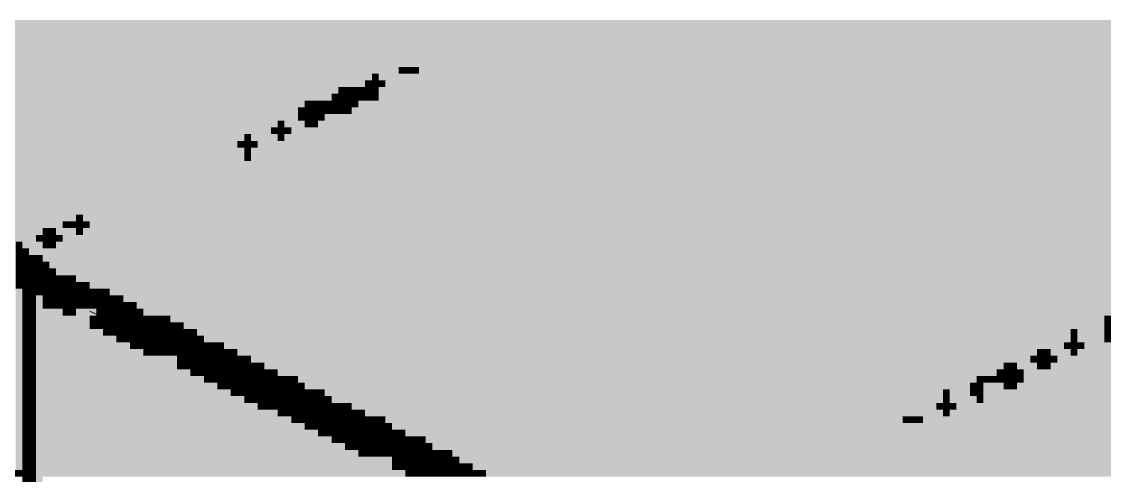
# Paper-space layout '03 3D Building and Roof' of a CAD drawing. Header units: millimetres. Extents: x 5 to 415, y 5 to 292.
# Drawn here: x 197.31 to 224.16, y 187.03 to 198.29 of the extents above; entities that cross this region are included whole.
import ezdxf

# ---------------------------------------------------------------- set-up
doc = ezdxf.new("R2010")
doc.units = ezdxf.units.MM
doc.layers.add('EXISTING', color=7, linetype='Continuous')
doc.layers.add('IMAGES', color=7, linetype='Continuous')

# ---------------------------------------------------------------- blocks, each defined once
blk = doc.blocks.new('SHEET_03')
at = {"layer": 'EXISTING', "color": 250, "lineweight": 9}
for p, q in [((197.592, 192.144), (197.645, 192.119)), ((197.792, 192.05), (197.845, 192.025)), ((198.108, 191.527), (197.422, 191.849)), ((197.91, 191.62), (197.433, 191.844)), ((198.121, 191.521), (198.016, 191.57)), ((198.319, 191.428), (198.214, 191.477)), ((198.28, 191.446), (198.227, 191.471)), ((198.492, 191.347), (198.386, 191.396)), ((198.478, 191.353), (198.425, 191.378)), ((198.651, 191.272), (198.598, 191.297)), ((198.689, 191.254), (198.636, 191.279)), ((198.847, 191.18), (198.794, 191.205)), ((198.863, 191.173), (198.81, 191.197)), ((199.18, 191.398), (199.233, 191.373)), ((199.375, 191.307), (199.427, 191.282)), ((199.322, 190.957), (199.005, 191.106)), ((199.498, 190.874), (199.021, 191.098)), ((199.691, 190.784), (199.427, 190.908)), ((199.71, 190.775), (199.604, 190.825)), ((199.902, 190.685), (199.797, 190.734)), ((199.869, 190.7), (199.816, 190.725)), ((200.08, 190.601), (199.974, 190.651)), ((200.06, 190.61), (200.008, 190.635)), ((200.769, 190.652), (200.822, 190.628)), ((200.239, 190.526), (200.186, 190.551)), ((200.271, 190.511), (200.219, 190.536)), ((200.905, 190.214), (200.377, 190.462)), ((201.086, 190.129), (200.398, 190.452)), ((201.116, 190.49), (201.168, 190.465)), ((201.274, 190.041), (201.01, 190.164)), ((201.298, 190.029), (201.192, 190.079)), ((201.485, 189.942), (201.379, 189.991)), ((201.457, 189.955), (201.404, 189.98)), ((201.669, 189.855), (201.563, 189.905)), ((201.643, 189.867), (201.59, 189.892)), ((202.357, 189.907), (202.41, 189.882)), ((201.828, 189.781), (201.775, 189.806)), ((201.854, 189.768), (201.802, 189.793)), ((202.487, 189.471), (201.96, 189.719)), ((202.675, 189.383), (201.986, 189.706)), ((202.698, 189.746), (202.751, 189.722)), ((202.698, 189.372), (202.593, 189.421)), ((202.886, 189.284), (202.781, 189.333)), ((202.857, 189.298), (202.804, 189.322)), ((203.068, 189.198), (202.962, 189.248)), ((203.045, 189.209), (202.992, 189.234)), ((203.257, 189.11), (203.151, 189.159)), ((203.226, 189.124), (203.173, 189.149)), ((203.416, 189.035), (203.363, 189.06)), ((203.437, 189.025), (203.384, 189.05)), ((203.945, 189.161), (203.998, 189.136)), ((204.104, 189.087), (204.157, 189.062)), ((204.07, 188.728), (203.543, 188.976)), ((204.263, 188.637), (203.575, 188.96)), ((204.281, 188.629), (204.176, 188.678)), ((204.475, 188.538), (204.369, 188.588)), ((204.439, 188.554), (204.387, 188.579)), ((204.651, 188.455), (204.545, 188.505)), ((204.634, 188.463), (204.581, 188.488)), ((205.336, 188.508), (205.389, 188.483)), ((204.845, 188.364), (204.739, 188.414)), ((204.809, 188.381), (204.756, 188.406)), ((205.269, 188.165), (204.951, 188.314)), ((205.653, 187.985), (204.967, 188.307)), ((205.534, 188.415), (205.587, 188.391)), ((205.692, 188.341), (205.745, 188.316)), ((205.851, 187.892), (205.375, 188.115)), ((205.864, 187.886), (205.758, 187.935)), ((206.063, 187.792), (205.957, 187.842)), ((206.022, 187.811), (205.97, 187.836)), ((206.233, 187.712), (206.128, 187.762)), ((206.222, 187.718), (206.169, 187.743)), ((206.434, 187.618), (206.328, 187.668)), ((206.919, 187.765), (206.972, 187.74)), ((207.122, 187.67), (207.175, 187.645)), ((206.392, 187.638), (206.339, 187.663)), ((206.857, 187.419), (206.54, 187.569)), ((206.866, 187.415), (206.55, 187.564)), ((207.228, 187.245), (206.963, 187.37)), ((207.236, 187.242), (206.972, 187.366)), ((207.44, 187.146), (207.334, 187.196)), ((207.447, 187.143), (207.341, 187.192)), ((207.598, 187.071), (207.546, 187.096)), ((207.605, 187.068), (207.552, 187.093))]:
    blk.add_line(p, q, dxfattribs=at)
at = {"layer": 'IMAGES', "color": 7}
for points in [[(184.998, 198.167), (251.486, 198.167), (184.998, 198.333), (251.486, 198.333)], [(185.498, 198), (250.986, 198), (185.498, 198.167), (250.986, 198.167)], [(185.831, 197.833), (250.653, 197.833), (185.831, 198), (250.653, 198)], [(186.165, 197.667), (230.656, 197.667), (186.165, 197.833), (230.656, 197.833)], [(186.498, 197.5), (230.49, 197.5), (186.498, 197.667), (230.49, 197.667)], [(187.164, 197.333), (230.323, 197.333), (187.164, 197.5), (230.323, 197.5)], [(187.331, 197.167), (230.49, 197.167), (187.331, 197.333), (230.49, 197.333)], [(187.664, 197), (206.661, 197), (187.664, 197.167), (206.661, 197.167)], [(206.661, 197), (206.827, 197), (206.661, 197.167), (206.827, 197.167)], [(206.827, 197), (206.994, 197), (206.827, 197.167), (206.994, 197.167)], [(206.994, 197), (207.161, 197), (206.994, 197.167), (207.161, 197.167)], [(207.161, 197), (231.156, 197), (207.161, 197.167), (231.156, 197.167)], [(187.998, 196.833), (205.994, 196.833), (187.998, 197), (205.994, 197)], [(188.164, 196.667), (205.828, 196.667), (188.164, 196.833), (205.828, 196.833)], [(205.828, 196.5), (205.994, 196.5), (205.828, 196.833), (205.994, 196.833)], [(205.994, 196.833), (206.161, 196.833), (205.994, 197), (206.161, 197)], [(205.994, 196.667), (206.161, 196.667), (205.994, 196.833), (206.161, 196.833)], [(206.161, 196.833), (232.156, 196.833), (206.161, 197), (232.156, 197)], [(206.161, 196.667), (206.328, 196.667), (206.161, 196.833), (206.328, 196.833)], [(206.328, 196.667), (231.989, 196.667), (206.328, 196.833), (231.989, 196.833)], [(188.664, 196.5), (205.161, 196.5), (188.664, 196.667), (205.161, 196.667)], [(205.161, 196.5), (205.494, 196.5), (205.161, 196.667), (205.494, 196.667)], [(205.494, 196.5), (205.828, 196.5), (205.494, 196.667), (205.828, 196.667)], [(205.994, 196.5), (206.161, 196.5), (205.994, 196.667), (206.161, 196.667)], [(206.161, 196.333), (232.156, 196.333), (206.161, 196.667), (232.156, 196.667)], [(188.997, 196.333), (204.994, 196.333), (188.997, 196.5), (204.994, 196.5)], [(189.497, 196.167), (204.328, 196.167), (189.497, 196.333), (204.328, 196.333)], [(204.328, 196.167), (204.661, 196.167), (204.328, 196.333), (204.661, 196.333)], [(204.661, 196.167), (204.994, 196.167), (204.661, 196.333), (204.994, 196.333)], [(204.994, 196.167), (205.161, 196.167), (204.994, 196.5), (205.161, 196.5)], [(205.161, 196.167), (205.494, 196.167), (205.161, 196.5), (205.494, 196.5)], [(205.494, 196.167), (205.661, 196.167), (205.494, 196.5), (205.661, 196.5)], [(205.661, 196.333), (205.994, 196.333), (205.661, 196.5), (205.994, 196.5)], [(205.661, 196.167), (247.153, 196.167), (205.661, 196.333), (247.153, 196.333)], [(205.994, 196.333), (206.161, 196.333), (205.994, 196.5), (206.161, 196.5)], [(189.664, 196), (204.161, 196), (189.664, 196.167), (204.161, 196.167)], [(190.164, 195.833), (204.161, 195.833), (190.164, 196), (204.161, 196)], [(204.161, 195.833), (204.328, 195.833), (204.161, 196.167), (204.328, 196.167)], [(204.328, 196), (204.661, 196), (204.328, 196.167), (204.661, 196.167)], [(204.328, 195.833), (204.495, 195.833), (204.328, 196), (204.495, 196)], [(204.495, 195.833), (204.661, 195.833), (204.495, 196), (204.661, 196)], [(204.661, 195.833), (204.828, 195.833), (204.661, 196.167), (204.828, 196.167)], [(204.828, 196), (205.161, 196), (204.828, 196.167), (205.161, 196.167)], [(204.828, 195.833), (246.487, 195.833), (204.828, 196), (246.487, 196)], [(205.161, 196), (205.494, 196), (205.161, 196.167), (205.494, 196.167)], [(205.494, 196), (246.82, 196), (205.494, 196.167), (246.82, 196.167)], [(190.497, 195.667), (203.661, 195.667), (190.497, 195.833), (203.661, 195.833)], [(203.661, 195.667), (203.828, 195.667), (203.661, 195.833), (203.828, 195.833)], [(203.828, 195.667), (204.328, 195.667), (203.828, 195.833), (204.328, 195.833)], [(204.328, 195.667), (204.661, 195.667), (204.328, 195.833), (204.661, 195.833)], [(204.661, 195.667), (234.322, 195.667), (204.661, 195.833), (234.322, 195.833)], [(190.83, 195.5), (203.495, 195.5), (190.83, 195.667), (203.495, 195.667)], [(191.164, 195.333), (202.828, 195.333), (191.164, 195.5), (202.828, 195.5)], [(202.828, 195.333), (202.995, 195.333), (202.828, 195.5), (202.995, 195.5)], [(202.995, 195.333), (203.661, 195.333), (202.995, 195.5), (203.661, 195.5)], [(203.495, 195.5), (203.661, 195.5), (203.495, 195.667), (203.661, 195.667)], [(203.661, 195.5), (203.828, 195.5), (203.661, 195.667), (203.828, 195.667)], [(203.661, 195.333), (203.828, 195.333), (203.661, 195.5), (203.828, 195.5)], [(203.828, 195.5), (203.995, 195.5), (203.828, 195.667), (203.995, 195.667)], [(203.828, 195.333), (233.656, 195.333), (203.828, 195.5), (233.656, 195.5)], [(203.995, 195.5), (234.156, 195.5), (203.995, 195.667), (234.156, 195.667)], [(191.33, 195.167), (202.662, 195.167), (191.33, 195.333), (202.662, 195.333)], [(202.662, 195.167), (202.828, 195.167), (202.662, 195.333), (202.828, 195.333)], [(202.828, 195.167), (202.995, 195.167), (202.828, 195.333), (202.995, 195.333)], [(202.995, 195.167), (203.162, 195.167), (202.995, 195.333), (203.162, 195.333)], [(203.162, 195.167), (233.656, 195.167), (203.162, 195.333), (233.656, 195.333)], [(191.83, 195), (202.828, 195), (191.83, 195.167), (202.828, 195.167)], [(192.164, 194.833), (202.828, 194.833), (192.164, 195), (202.828, 195)], [(202.828, 195), (202.995, 195), (202.828, 195.167), (202.995, 195.167)], [(202.828, 194.833), (202.995, 194.833), (202.828, 195), (202.995, 195)], [(202.995, 194.833), (233.656, 194.833), (202.995, 195.167), (233.656, 195.167)], [(192.497, 194.667), (232.656, 194.667), (192.497, 194.833), (232.656, 194.833)], [(192.83, 194.5), (231.989, 194.5), (192.83, 194.667), (231.989, 194.667)], [(193.33, 194.333), (231.823, 194.333), (193.33, 194.5), (231.823, 194.5)], [(193.83, 194.167), (231.156, 194.167), (193.83, 194.333), (231.156, 194.333)], [(193.997, 194), (230.99, 194), (193.997, 194.167), (230.99, 194.167)], [(194.496, 193.833), (230.49, 193.833), (194.496, 194), (230.49, 194)], [(194.83, 193.667), (230.49, 193.667), (194.83, 193.833), (230.49, 193.833)], [(194.996, 193.5), (230.49, 193.5), (194.996, 193.667), (230.49, 193.667)], [(195.33, 193.333), (198.662, 193.333), (195.33, 193.5), (198.662, 193.5)], [(195.663, 193.167), (198.329, 193.167), (195.663, 193.333), (198.329, 193.333)], [(198.329, 193.167), (198.496, 193.167), (198.329, 193.333), (198.496, 193.333)], [(198.496, 193.167), (198.662, 193.167), (198.496, 193.333), (198.662, 193.333)], [(198.662, 193.333), (198.829, 193.333), (198.662, 193.5), (198.829, 193.5)], [(198.662, 193.167), (198.829, 193.167), (198.662, 193.333), (198.829, 193.333)], [(198.829, 193.333), (229.657, 193.333), (198.829, 193.5), (229.657, 193.5)], [(198.829, 193.167), (198.996, 193.167), (198.829, 193.333), (198.996, 193.333)], [(198.996, 193.167), (229.49, 193.167), (198.996, 193.333), (229.49, 193.333)], [(196.163, 193), (197.829, 193), (196.163, 193.167), (197.829, 193.167)], [(197.829, 193), (198.162, 193), (197.829, 193.167), (198.162, 193.167)], [(198.162, 193), (198.662, 193), (198.162, 193.167), (198.662, 193.167)], [(198.662, 193), (198.829, 193), (198.662, 193.167), (198.829, 193.167)], [(198.829, 193), (228.823, 193), (198.829, 193.167), (228.823, 193.167)], [(196.496, 192.833), (197.663, 192.833), (196.496, 193), (197.663, 193)], [(197.163, 192.667), (197.329, 192.667), (197.163, 192.833), (197.329, 192.833)], [(197.329, 192.667), (197.829, 192.667), (197.329, 192.833), (197.829, 192.833)], [(197.663, 192.833), (197.829, 192.833), (197.663, 193), (197.829, 193)], [(197.829, 192.833), (197.996, 192.833), (197.829, 193), (197.996, 193)], [(197.829, 192.667), (198.162, 192.667), (197.829, 192.833), (198.162, 192.833)], [(197.996, 192.833), (198.162, 192.833), (197.996, 193), (198.162, 193)], [(198.162, 192.833), (198.329, 192.833), (198.162, 193), (198.329, 193)], [(198.162, 192.667), (227.99, 192.667), (198.162, 192.833), (227.99, 192.833)], [(198.329, 192.833), (228.657, 192.833), (198.329, 193), (228.657, 193)], [(197.163, 192.333), (197.329, 192.333), (197.163, 192.667), (197.329, 192.667)], [(197.329, 192.333), (197.496, 192.333), (197.329, 192.667), (197.496, 192.667)], [(197.496, 192.5), (227.824, 192.5), (197.496, 192.667), (227.824, 192.667)], [(197.496, 192.333), (197.663, 192.333), (197.496, 192.5), (197.663, 192.5)], [(197.663, 192.333), (197.829, 192.333), (197.663, 192.5), (197.829, 192.5)], [(197.829, 192.333), (227.324, 192.333), (197.829, 192.5), (227.324, 192.5)], [(197.163, 192.167), (197.329, 192.167), (197.163, 192.333), (197.329, 192.333)], [(197.329, 192.167), (197.496, 192.167), (197.329, 192.333), (197.496, 192.333)], [(197.496, 192.167), (197.663, 192.167), (197.496, 192.333), (197.663, 192.333)], [(197.663, 192.167), (197.829, 192.167), (197.663, 192.333), (197.829, 192.333)], [(197.829, 192.167), (197.996, 192.167), (197.829, 192.333), (197.996, 192.333)], [(197.996, 192.167), (227.324, 192.167), (197.996, 192.333), (227.324, 192.333)], [(197.163, 192), (197.329, 192), (197.163, 192.167), (197.329, 192.167)], [(197.163, 191.833), (197.329, 191.833), (197.163, 192), (197.329, 192)], [(197.329, 192), (197.496, 192), (197.329, 192.167), (197.496, 192.167)], [(197.329, 191.833), (197.496, 191.833), (197.329, 192), (197.496, 192)], [(197.496, 192), (197.663, 192), (197.496, 192.167), (197.663, 192.167)], [(197.496, 191.833), (197.663, 191.833), (197.496, 192), (197.663, 192)], [(197.663, 192), (197.996, 192), (197.663, 192.167), (197.996, 192.167)], [(197.663, 191.833), (197.829, 191.833), (197.663, 192), (197.829, 192)], [(197.829, 191.833), (197.996, 191.833), (197.829, 192), (197.996, 192)], [(197.996, 192), (198.162, 192), (197.996, 192.167), (198.162, 192.167)], [(197.996, 191.833), (198.162, 191.833), (197.996, 192), (198.162, 192)], [(198.162, 192), (227.324, 192), (198.162, 192.167), (227.324, 192.167)], [(198.162, 191.833), (198.496, 191.833), (198.162, 192), (198.496, 192)], [(198.496, 191.833), (198.662, 191.833), (198.496, 192), (198.662, 192)], [(198.662, 191.833), (226.49, 191.833), (198.662, 192), (226.49, 192)], [(197.163, 191.667), (197.329, 191.667), (197.163, 191.833), (197.329, 191.833)], [(197.329, 191.667), (197.496, 191.667), (197.329, 191.833), (197.496, 191.833)], [(197.496, 191.667), (197.663, 191.667), (197.496, 191.833), (197.663, 191.833)], [(197.663, 191.5), (197.829, 191.5), (197.663, 191.833), (197.829, 191.833)], [(197.829, 191.667), (197.996, 191.667), (197.829, 191.833), (197.996, 191.833)], [(197.996, 191.667), (198.162, 191.667), (197.996, 191.833), (198.162, 191.833)], [(198.162, 191.667), (198.329, 191.667), (198.162, 191.833), (198.329, 191.833)], [(198.329, 191.667), (198.496, 191.667), (198.329, 191.833), (198.496, 191.833)], [(198.496, 191.667), (198.662, 191.667), (198.496, 191.833), (198.662, 191.833)], [(198.662, 191.667), (198.829, 191.667), (198.662, 191.833), (198.829, 191.833)], [(198.829, 191.667), (198.996, 191.667), (198.829, 191.833), (198.996, 191.833)], [(198.996, 191.667), (226.324, 191.667), (198.996, 191.833), (226.324, 191.833)], [(197.163, 187.167), (197.329, 187.167), (197.163, 191.667), (197.329, 191.667)], [(197.329, 191.5), (197.663, 191.5), (197.329, 191.667), (197.663, 191.667)], [(197.329, 191.333), (197.496, 191.333), (197.329, 191.5), (197.496, 191.5)], [(197.496, 191.333), (197.663, 191.333), (197.496, 191.5), (197.663, 191.5)], [(197.663, 186.833), (197.829, 186.833), (197.663, 191.5), (197.829, 191.5)], [(197.829, 191.5), (197.996, 191.5), (197.829, 191.667), (197.996, 191.667)], [(197.829, 191.333), (197.996, 191.333), (197.829, 191.5), (197.996, 191.5)], [(197.996, 191.5), (198.162, 191.5), (197.996, 191.667), (198.162, 191.667)], [(197.996, 191.333), (198.162, 191.333), (197.996, 191.5), (198.162, 191.5)], [(198.162, 191.5), (198.329, 191.5), (198.162, 191.667), (198.329, 191.667)], [(198.162, 191.333), (198.329, 191.333), (198.162, 191.5), (198.329, 191.5)], [(198.329, 191.5), (198.496, 191.5), (198.329, 191.667), (198.496, 191.667)], [(198.329, 191.333), (198.496, 191.333), (198.329, 191.5), (198.496, 191.5)], [(198.496, 191.5), (198.829, 191.5), (198.496, 191.667), (198.829, 191.667)], [(198.496, 191.333), (198.662, 191.333), (198.496, 191.5), (198.662, 191.5)], [(198.662, 191.333), (198.829, 191.333), (198.662, 191.5), (198.829, 191.5)], [(198.829, 191.5), (198.996, 191.5), (198.829, 191.667), (198.996, 191.667)], [(198.829, 191.333), (198.996, 191.333), (198.829, 191.5), (198.996, 191.5)], [(198.996, 191.5), (199.329, 191.5), (198.996, 191.667), (199.329, 191.667)], [(198.996, 191.333), (199.162, 191.333), (198.996, 191.5), (199.162, 191.5)], [(199.162, 191.333), (199.329, 191.333), (199.162, 191.5), (199.329, 191.5)], [(199.329, 191.5), (199.496, 191.5), (199.329, 191.667), (199.496, 191.667)], [(199.329, 191.333), (199.496, 191.333), (199.329, 191.5), (199.496, 191.5)], [(199.496, 191.5), (225.657, 191.5), (199.496, 191.667), (225.657, 191.667)], [(199.496, 191.333), (199.829, 191.333), (199.496, 191.5), (199.829, 191.5)], [(199.829, 191.333), (225.491, 191.333), (199.829, 191.5), (225.491, 191.5)], [(197.329, 191.167), (197.496, 191.167), (197.329, 191.333), (197.496, 191.333)], [(197.329, 190.833), (197.663, 190.833), (197.329, 191.167), (197.663, 191.167)], [(197.496, 191.167), (197.663, 191.167), (197.496, 191.333), (197.663, 191.333)], [(197.829, 191.167), (197.996, 191.167), (197.829, 191.333), (197.996, 191.333)], [(197.829, 191), (198.329, 191), (197.829, 191.167), (198.329, 191.167)], [(197.996, 191.167), (198.162, 191.167), (197.996, 191.333), (198.162, 191.333)], [(198.162, 191.167), (198.329, 191.167), (198.162, 191.333), (198.329, 191.333)], [(198.329, 191.167), (198.496, 191.167), (198.329, 191.333), (198.496, 191.333)], [(198.329, 191), (198.496, 191), (198.329, 191.167), (198.496, 191.167)], [(198.496, 191.167), (198.662, 191.167), (198.496, 191.333), (198.662, 191.333)], [(198.496, 191), (198.662, 191), (198.496, 191.167), (198.662, 191.167)], [(198.662, 191.167), (198.829, 191.167), (198.662, 191.333), (198.829, 191.333)], [(198.662, 191), (199.162, 191), (198.662, 191.167), (199.162, 191.167)], [(198.829, 191.167), (198.996, 191.167), (198.829, 191.333), (198.996, 191.333)], [(198.996, 191.167), (199.162, 191.167), (198.996, 191.333), (199.162, 191.333)], [(199.162, 191.167), (199.329, 191.167), (199.162, 191.333), (199.329, 191.333)], [(199.162, 191), (199.329, 191), (199.162, 191.167), (199.329, 191.167)], [(199.329, 191.167), (199.496, 191.167), (199.329, 191.333), (199.496, 191.333)], [(199.329, 191), (199.496, 191), (199.329, 191.167), (199.496, 191.167)], [(199.496, 191.167), (199.662, 191.167), (199.496, 191.333), (199.662, 191.333)], [(199.496, 191), (199.662, 191), (199.496, 191.167), (199.662, 191.167)], [(199.662, 191.167), (199.829, 191.167), (199.662, 191.333), (199.829, 191.333)], [(199.662, 191), (199.829, 191), (199.662, 191.167), (199.829, 191.167)], [(199.829, 191.167), (199.995, 191.167), (199.829, 191.333), (199.995, 191.333)], [(199.829, 190.833), (199.995, 190.833), (199.829, 191.167), (199.995, 191.167)], [(199.995, 191.167), (200.162, 191.167), (199.995, 191.333), (200.162, 191.333)], [(199.995, 191), (200.162, 191), (199.995, 191.167), (200.162, 191.167)], [(200.162, 191.167), (224.824, 191.167), (200.162, 191.333), (224.824, 191.333)], [(200.162, 191), (200.329, 191), (200.162, 191.167), (200.329, 191.167)], [(200.329, 191), (224.657, 191), (200.329, 191.167), (224.657, 191.167)], [(197.829, 190.833), (198.496, 190.833), (197.829, 191), (198.496, 191)], [(198.496, 190.833), (198.996, 190.833), (198.496, 191), (198.996, 191)], [(198.996, 190.833), (199.162, 190.833), (198.996, 191), (199.162, 191)], [(199.162, 190.833), (199.496, 190.833), (199.162, 191), (199.496, 191)], [(199.496, 190.833), (199.662, 190.833), (199.496, 191), (199.662, 191)], [(199.662, 190.833), (199.829, 190.833), (199.662, 191), (199.829, 191)], [(199.995, 190.833), (200.162, 190.833), (199.995, 191), (200.162, 191)], [(200.162, 190.833), (200.329, 190.833), (200.162, 191), (200.329, 191)], [(200.329, 190.833), (200.495, 190.833), (200.329, 191), (200.495, 191)], [(200.495, 190.833), (200.662, 190.833), (200.495, 191), (200.662, 191)], [(200.662, 190.833), (200.829, 190.833), (200.662, 191), (200.829, 191)], [(200.829, 190.833), (200.995, 190.833), (200.829, 191), (200.995, 191)], [(200.995, 190.833), (224.158, 190.833), (200.995, 191), (224.158, 191)], [(224.158, 190.833), (224.324, 190.833), (224.158, 191), (224.324, 191)], [(197.329, 190.667), (197.663, 190.667), (197.329, 190.833), (197.663, 190.833)], [(197.329, 190.5), (197.663, 190.5), (197.329, 190.667), (197.663, 190.667)], [(197.829, 190.667), (198.996, 190.667), (197.829, 190.833), (198.996, 190.833)], [(197.829, 190.5), (199.329, 190.5), (197.829, 190.667), (199.329, 190.667)], [(198.996, 190.667), (199.329, 190.667), (198.996, 190.833), (199.329, 190.833)], [(199.329, 190.667), (199.496, 190.667), (199.329, 190.833), (199.496, 190.833)], [(199.329, 190.5), (199.662, 190.5), (199.329, 190.667), (199.662, 190.667)], [(199.496, 190.667), (199.829, 190.667), (199.496, 190.833), (199.829, 190.833)], [(199.662, 190.5), (199.829, 190.5), (199.662, 190.667), (199.829, 190.667)], [(199.829, 190.667), (199.995, 190.667), (199.829, 190.833), (199.995, 190.833)], [(199.829, 190.5), (199.995, 190.5), (199.829, 190.667), (199.995, 190.667)], [(199.995, 190.667), (200.162, 190.667), (199.995, 190.833), (200.162, 190.833)], [(199.995, 190.5), (200.162, 190.5), (199.995, 190.667), (200.162, 190.667)], [(200.162, 190.667), (200.329, 190.667), (200.162, 190.833), (200.329, 190.833)], [(200.162, 190.5), (200.329, 190.5), (200.162, 190.667), (200.329, 190.667)], [(200.329, 190.667), (200.495, 190.667), (200.329, 190.833), (200.495, 190.833)], [(200.329, 190.5), (200.495, 190.5), (200.329, 190.667), (200.495, 190.667)], [(200.495, 190.667), (200.662, 190.667), (200.495, 190.833), (200.662, 190.833)], [(200.495, 190.5), (200.662, 190.5), (200.495, 190.667), (200.662, 190.667)], [(200.662, 190.667), (200.829, 190.667), (200.662, 190.833), (200.829, 190.833)], [(200.662, 190.5), (200.995, 190.5), (200.662, 190.667), (200.995, 190.667)], [(200.829, 190.667), (200.995, 190.667), (200.829, 190.833), (200.995, 190.833)], [(200.995, 190.667), (201.329, 190.667), (200.995, 190.833), (201.329, 190.833)], [(200.995, 190.5), (201.162, 190.5), (200.995, 190.667), (201.162, 190.667)], [(201.162, 190.5), (201.329, 190.5), (201.162, 190.667), (201.329, 190.667)], [(201.329, 190.667), (224.158, 190.667), (201.329, 190.833), (224.158, 190.833)], [(201.329, 190.5), (201.495, 190.5), (201.329, 190.667), (201.495, 190.667)], [(201.495, 190.5), (201.662, 190.5), (201.495, 190.667), (201.662, 190.667)], [(201.662, 190.5), (223.324, 190.5), (201.662, 190.667), (223.324, 190.667)], [(223.324, 190.5), (223.491, 190.5), (223.324, 190.667), (223.491, 190.667)], [(223.491, 190.333), (224.158, 190.333), (223.491, 190.667), (224.158, 190.667)], [(224.158, 190.667), (224.324, 190.667), (224.158, 190.833), (224.324, 190.833)], [(224.158, 190.5), (224.324, 190.5), (224.158, 190.667), (224.324, 190.667)], [(197.329, 190.333), (197.496, 190.333), (197.329, 190.5), (197.496, 190.5)], [(197.496, 190.333), (197.663, 190.333), (197.496, 190.5), (197.663, 190.5)], [(197.829, 190.333), (199.662, 190.333), (197.829, 190.5), (199.662, 190.5)], [(199.662, 190.333), (199.995, 190.333), (199.662, 190.5), (199.995, 190.5)], [(199.995, 190.333), (200.162, 190.333), (199.995, 190.5), (200.162, 190.5)], [(200.162, 190.333), (200.495, 190.333), (200.162, 190.5), (200.495, 190.5)], [(200.495, 190.167), (200.662, 190.167), (200.495, 190.5), (200.662, 190.5)], [(200.662, 190.333), (200.829, 190.333), (200.662, 190.5), (200.829, 190.5)], [(200.829, 190.333), (200.995, 190.333), (200.829, 190.5), (200.995, 190.5)], [(200.995, 190.333), (201.162, 190.333), (200.995, 190.5), (201.162, 190.5)], [(201.162, 190.333), (201.329, 190.333), (201.162, 190.5), (201.329, 190.5)], [(201.329, 190.333), (201.495, 190.333), (201.329, 190.5), (201.495, 190.5)], [(201.495, 190.333), (201.662, 190.333), (201.495, 190.5), (201.662, 190.5)], [(201.662, 190.333), (201.828, 190.333), (201.662, 190.5), (201.828, 190.5)], [(201.828, 190.333), (223.324, 190.333), (201.828, 190.5), (223.324, 190.5)], [(223.324, 190.333), (223.491, 190.333), (223.324, 190.5), (223.491, 190.5)], [(224.158, 190.333), (224.324, 190.333), (224.158, 190.5), (224.324, 190.5)], [(197.329, 190.167), (197.663, 190.167), (197.329, 190.333), (197.663, 190.333)], [(197.329, 189.833), (197.663, 189.833), (197.329, 190.167), (197.663, 190.167)], [(197.829, 190.167), (199.995, 190.167), (197.829, 190.333), (199.995, 190.333)], [(197.829, 190), (200.329, 190), (197.829, 190.167), (200.329, 190.167)], [(199.995, 190.167), (200.329, 190.167), (199.995, 190.333), (200.329, 190.333)], [(200.329, 190.167), (200.495, 190.167), (200.329, 190.333), (200.495, 190.333)], [(200.329, 190), (200.662, 190), (200.329, 190.167), (200.662, 190.167)], [(200.662, 190.167), (200.829, 190.167), (200.662, 190.333), (200.829, 190.333)], [(200.662, 190), (200.829, 190), (200.662, 190.167), (200.829, 190.167)], [(200.829, 190), (200.995, 190), (200.829, 190.333), (200.995, 190.333)], [(200.995, 190.167), (201.162, 190.167), (200.995, 190.333), (201.162, 190.333)], [(200.995, 190), (201.162, 190), (200.995, 190.167), (201.162, 190.167)], [(201.162, 190.167), (201.329, 190.167), (201.162, 190.333), (201.329, 190.333)], [(201.162, 189.833), (201.329, 189.833), (201.162, 190.167), (201.329, 190.167)], [(201.329, 190.167), (201.495, 190.167), (201.329, 190.333), (201.495, 190.333)], [(201.329, 190), (201.495, 190), (201.329, 190.167), (201.495, 190.167)], [(201.495, 190.167), (201.662, 190.167), (201.495, 190.333), (201.662, 190.333)], [(201.495, 190), (201.662, 190), (201.495, 190.167), (201.662, 190.167)], [(201.662, 190.167), (201.828, 190.167), (201.662, 190.333), (201.828, 190.333)], [(201.662, 190), (201.828, 190), (201.662, 190.167), (201.828, 190.167)], [(201.828, 190.167), (201.995, 190.167), (201.828, 190.333), (201.995, 190.333)], [(201.828, 190), (201.995, 190), (201.828, 190.167), (201.995, 190.167)], [(201.995, 190.167), (202.162, 190.167), (201.995, 190.333), (202.162, 190.333)], [(201.995, 190), (202.162, 190), (201.995, 190.167), (202.162, 190.167)], [(202.162, 190.167), (202.328, 190.167), (202.162, 190.333), (202.328, 190.333)], [(202.162, 190), (202.328, 190), (202.162, 190.167), (202.328, 190.167)], [(202.328, 190.167), (223.158, 190.167), (202.328, 190.333), (223.158, 190.333)], [(202.328, 190), (202.495, 190), (202.328, 190.167), (202.495, 190.167)], [(202.495, 190), (202.662, 190), (202.495, 190.167), (202.662, 190.167)], [(202.662, 190), (222.491, 190), (202.662, 190.167), (222.491, 190.167)], [(222.491, 190), (222.825, 190), (222.491, 190.167), (222.825, 190.167)], [(222.825, 190), (223.324, 190), (222.825, 190.167), (223.324, 190.167)], [(223.158, 190.167), (223.324, 190.167), (223.158, 190.333), (223.324, 190.333)], [(223.324, 190.167), (223.491, 190.167), (223.324, 190.333), (223.491, 190.333)], [(223.324, 190), (223.491, 190), (223.324, 190.167), (223.491, 190.167)], [(223.491, 190.167), (223.658, 190.167), (223.491, 190.333), (223.658, 190.333)], [(223.491, 190), (233.989, 190), (223.491, 190.167), (233.989, 190.167)], [(223.658, 190.167), (234.322, 190.167), (223.658, 190.333), (234.322, 190.333)], [(197.329, 189.667), (197.663, 189.667), (197.329, 189.833), (197.663, 189.833)], [(197.829, 189.833), (200.662, 189.833), (197.829, 190), (200.662, 190)], [(197.829, 189.667), (201.162, 189.667), (197.829, 189.833), (201.162, 189.833)], [(200.662, 189.833), (201.162, 189.833), (200.662, 190), (201.162, 190)], [(201.162, 189.667), (201.495, 189.667), (201.162, 189.833), (201.495, 189.833)], [(201.329, 189.833), (201.495, 189.833), (201.329, 190), (201.495, 190)], [(201.495, 189.667), (201.662, 189.667), (201.495, 190), (201.662, 190)], [(201.662, 189.833), (201.828, 189.833), (201.662, 190), (201.828, 190)], [(201.662, 189.667), (201.828, 189.667), (201.662, 189.833), (201.828, 189.833)], [(201.828, 189.833), (201.995, 189.833), (201.828, 190), (201.995, 190)], [(201.828, 189.5), (201.995, 189.5), (201.828, 189.833), (201.995, 189.833)], [(201.995, 189.833), (202.162, 189.833), (201.995, 190), (202.162, 190)], [(201.995, 189.667), (202.162, 189.667), (201.995, 189.833), (202.162, 189.833)], [(202.162, 189.833), (202.495, 189.833), (202.162, 190), (202.495, 190)], [(202.162, 189.667), (202.328, 189.667), (202.162, 189.833), (202.328, 189.833)], [(202.328, 189.667), (202.495, 189.667), (202.328, 189.833), (202.495, 189.833)], [(202.495, 189.833), (202.662, 189.833), (202.495, 190), (202.662, 190)], [(202.495, 189.667), (202.828, 189.667), (202.495, 189.833), (202.828, 189.833)], [(202.662, 189.833), (202.828, 189.833), (202.662, 190), (202.828, 190)], [(202.828, 189.833), (202.995, 189.833), (202.828, 190), (202.995, 190)], [(202.828, 189.667), (202.995, 189.667), (202.828, 189.833), (202.995, 189.833)], [(202.995, 189.833), (222.325, 189.833), (202.995, 190), (222.325, 190)], [(202.995, 189.667), (203.162, 189.667), (202.995, 189.833), (203.162, 189.833)], [(203.162, 189.667), (203.328, 189.667), (203.162, 189.833), (203.328, 189.833)], [(203.328, 189.667), (221.658, 189.667), (203.328, 189.833), (221.658, 189.833)], [(221.658, 189.667), (221.991, 189.667), (221.658, 189.833), (221.991, 189.833)], [(221.991, 189.667), (222.491, 189.667), (221.991, 189.833), (222.491, 189.833)], [(222.325, 189.833), (222.491, 189.833), (222.325, 190), (222.491, 190)], [(222.491, 189.833), (222.658, 189.833), (222.491, 190), (222.658, 190)], [(222.491, 189.667), (222.825, 189.667), (222.491, 189.833), (222.825, 189.833)], [(222.658, 189.833), (222.825, 189.833), (222.658, 190), (222.825, 190)], [(222.825, 189.833), (222.991, 189.833), (222.825, 190), (222.991, 190)], [(222.825, 189.667), (233.323, 189.667), (222.825, 189.833), (233.323, 189.833)], [(222.991, 189.833), (233.656, 189.833), (222.991, 190), (233.656, 190)], [(197.329, 189.5), (197.496, 189.5), (197.329, 189.667), (197.496, 189.667)], [(197.496, 189.5), (197.663, 189.5), (197.496, 189.667), (197.663, 189.667)], [(197.829, 189.5), (201.495, 189.5), (197.829, 189.667), (201.495, 189.667)], [(201.495, 189.5), (201.662, 189.5), (201.495, 189.667), (201.662, 189.667)], [(201.662, 189.5), (201.828, 189.5), (201.662, 189.667), (201.828, 189.667)], [(201.995, 189.5), (202.328, 189.5), (201.995, 189.667), (202.328, 189.667)], [(202.328, 189.5), (202.495, 189.5), (202.328, 189.667), (202.495, 189.667)], [(202.495, 189.5), (202.662, 189.5), (202.495, 189.667), (202.662, 189.667)], [(202.662, 189.5), (202.828, 189.5), (202.662, 189.667), (202.828, 189.667)], [(202.828, 189.5), (203.162, 189.5), (202.828, 189.667), (203.162, 189.667)], [(203.162, 189.5), (203.328, 189.5), (203.162, 189.667), (203.328, 189.667)], [(203.328, 189.5), (203.661, 189.5), (203.328, 189.667), (203.661, 189.667)], [(203.661, 189.5), (221.491, 189.5), (203.661, 189.667), (221.491, 189.667)], [(221.491, 189.333), (221.658, 189.333), (221.491, 189.667), (221.658, 189.667)], [(221.658, 189.5), (221.825, 189.5), (221.658, 189.667), (221.825, 189.667)], [(221.825, 189.5), (221.991, 189.5), (221.825, 189.667), (221.991, 189.667)], [(221.991, 189.333), (222.158, 189.333), (221.991, 189.667), (222.158, 189.667)], [(222.158, 189.5), (232.989, 189.5), (222.158, 189.667), (232.989, 189.667)], [(197.329, 189.333), (197.663, 189.333), (197.329, 189.5), (197.663, 189.5)], [(197.329, 189.167), (197.663, 189.167), (197.329, 189.333), (197.663, 189.333)], [(197.829, 189.333), (201.828, 189.333), (197.829, 189.5), (201.828, 189.5)], [(197.829, 189.167), (202.162, 189.167), (197.829, 189.333), (202.162, 189.333)], [(201.828, 189.333), (202.162, 189.333), (201.828, 189.5), (202.162, 189.5)], [(202.162, 189.333), (202.328, 189.333), (202.162, 189.5), (202.328, 189.5)], [(202.162, 189.167), (202.495, 189.167), (202.162, 189.333), (202.495, 189.333)], [(202.328, 189.333), (202.662, 189.333), (202.328, 189.5), (202.662, 189.5)], [(202.495, 189.167), (202.662, 189.167), (202.495, 189.333), (202.662, 189.333)], [(202.662, 189.333), (202.828, 189.333), (202.662, 189.5), (202.828, 189.5)], [(202.662, 189.167), (202.828, 189.167), (202.662, 189.333), (202.828, 189.333)], [(202.828, 189.333), (202.995, 189.333), (202.828, 189.5), (202.995, 189.5)], [(202.828, 189.167), (202.995, 189.167), (202.828, 189.333), (202.995, 189.333)], [(202.995, 189.333), (203.162, 189.333), (202.995, 189.5), (203.162, 189.5)], [(202.995, 189.167), (203.162, 189.167), (202.995, 189.333), (203.162, 189.333)], [(203.162, 189.333), (203.328, 189.333), (203.162, 189.5), (203.328, 189.5)], [(203.162, 189.167), (203.328, 189.167), (203.162, 189.333), (203.328, 189.333)], [(203.328, 189.333), (203.495, 189.333), (203.328, 189.5), (203.495, 189.5)], [(203.328, 189.167), (203.495, 189.167), (203.328, 189.333), (203.495, 189.333)], [(203.495, 189.333), (203.661, 189.333), (203.495, 189.5), (203.661, 189.5)], [(203.495, 189.167), (203.661, 189.167), (203.495, 189.333), (203.661, 189.333)], [(203.661, 189.333), (203.995, 189.333), (203.661, 189.5), (203.995, 189.5)], [(203.661, 189.167), (203.828, 189.167), (203.661, 189.333), (203.828, 189.333)], [(203.828, 189), (203.995, 189), (203.828, 189.333), (203.995, 189.333)], [(203.995, 189.333), (204.161, 189.333), (203.995, 189.5), (204.161, 189.5)], [(203.995, 189.167), (204.161, 189.167), (203.995, 189.333), (204.161, 189.333)], [(204.161, 189.333), (220.992, 189.333), (204.161, 189.5), (220.992, 189.5)], [(204.161, 189.167), (204.328, 189.167), (204.161, 189.333), (204.328, 189.333)], [(204.328, 189.167), (220.825, 189.167), (204.328, 189.333), (220.825, 189.333)], [(220.825, 189), (220.992, 189), (220.825, 189.333), (220.992, 189.333)], [(220.992, 189.333), (221.158, 189.333), (220.992, 189.5), (221.158, 189.5)], [(220.992, 189.167), (221.158, 189.167), (220.992, 189.333), (221.158, 189.333)], [(221.158, 189.333), (221.491, 189.333), (221.158, 189.5), (221.491, 189.5)], [(221.158, 189.167), (221.658, 189.167), (221.158, 189.333), (221.658, 189.333)], [(221.658, 189.333), (221.991, 189.333), (221.658, 189.5), (221.991, 189.5)], [(221.658, 189.167), (221.991, 189.167), (221.658, 189.333), (221.991, 189.333)], [(221.991, 189.167), (232.156, 189.167), (221.991, 189.333), (232.156, 189.333)], [(222.158, 189.333), (232.656, 189.333), (222.158, 189.5), (232.656, 189.5)], [(197.329, 189), (197.496, 189), (197.329, 189.167), (197.496, 189.167)], [(197.496, 189), (197.663, 189), (197.496, 189.167), (197.663, 189.167)], [(197.829, 189), (202.495, 189), (197.829, 189.167), (202.495, 189.167)], [(202.495, 189), (202.828, 189), (202.495, 189.167), (202.828, 189.167)], [(202.828, 189), (202.995, 189), (202.828, 189.167), (202.995, 189.167)], [(202.995, 189), (203.162, 189), (202.995, 189.167), (203.162, 189.167)], [(203.162, 189), (203.328, 189), (203.162, 189.167), (203.328, 189.167)], [(203.328, 189), (203.495, 189), (203.328, 189.167), (203.495, 189.167)], [(203.495, 189), (203.661, 189), (203.495, 189.167), (203.661, 189.167)], [(203.661, 189), (203.828, 189), (203.661, 189.167), (203.828, 189.167)], [(203.995, 189), (204.161, 189), (203.995, 189.167), (204.161, 189.167)], [(204.161, 189), (204.328, 189), (204.161, 189.167), (204.328, 189.167)], [(204.328, 189), (204.495, 189), (204.328, 189.167), (204.495, 189.167)], [(204.495, 189), (204.661, 189), (204.495, 189.167), (204.661, 189.167)], [(204.661, 189), (204.828, 189), (204.661, 189.167), (204.828, 189.167)], [(204.828, 189), (220.158, 189), (204.828, 189.167), (220.158, 189.167)], [(220.158, 189), (220.325, 189), (220.158, 189.167), (220.325, 189.167)], [(220.325, 189), (220.825, 189), (220.325, 189.167), (220.825, 189.167)], [(220.992, 189), (221.158, 189), (220.992, 189.167), (221.158, 189.167)], [(221.158, 189), (231.823, 189), (221.158, 189.167), (231.823, 189.167)], [(197.329, 188.667), (197.496, 188.667), (197.329, 189), (197.496, 189)], [(197.496, 188.667), (197.663, 188.667), (197.496, 189), (197.663, 189)], [(197.829, 188.833), (202.828, 188.833), (197.829, 189), (202.828, 189)], [(197.829, 188.667), (203.162, 188.667), (197.829, 188.833), (203.162, 188.833)], [(202.828, 188.833), (203.162, 188.833), (202.828, 189), (203.162, 189)], [(203.162, 188.833), (203.328, 188.833), (203.162, 189), (203.328, 189)], [(203.162, 188.667), (203.495, 188.667), (203.162, 188.833), (203.495, 188.833)], [(203.328, 188.833), (203.495, 188.833), (203.328, 189), (203.495, 189)], [(203.495, 188.833), (203.661, 188.833), (203.495, 189), (203.661, 189)], [(203.495, 188.667), (203.661, 188.667), (203.495, 188.833), (203.661, 188.833)], [(203.661, 188.667), (203.828, 188.667), (203.661, 189), (203.828, 189)], [(203.828, 188.833), (203.995, 188.833), (203.828, 189), (203.995, 189)], [(203.828, 188.667), (203.995, 188.667), (203.828, 188.833), (203.995, 188.833)], [(203.995, 188.833), (204.161, 188.833), (203.995, 189), (204.161, 189)], [(203.995, 188.5), (204.161, 188.5), (203.995, 188.833), (204.161, 188.833)], [(204.161, 188.833), (204.328, 188.833), (204.161, 189), (204.328, 189)], [(204.161, 188.667), (204.328, 188.667), (204.161, 188.833), (204.328, 188.833)], [(204.328, 188.833), (204.495, 188.833), (204.328, 189), (204.495, 189)], [(204.328, 188.667), (204.495, 188.667), (204.328, 188.833), (204.495, 188.833)], [(204.495, 188.833), (204.661, 188.833), (204.495, 189), (204.661, 189)], [(204.495, 188.667), (204.661, 188.667), (204.495, 188.833), (204.661, 188.833)], [(204.661, 188.833), (204.828, 188.833), (204.661, 189), (204.828, 189)], [(204.661, 188.667), (204.828, 188.667), (204.661, 188.833), (204.828, 188.833)], [(204.828, 188.833), (204.994, 188.833), (204.828, 189), (204.994, 189)], [(204.828, 188.667), (204.994, 188.667), (204.828, 188.833), (204.994, 188.833)], [(204.994, 188.833), (220.158, 188.833), (204.994, 189), (220.158, 189)], [(204.994, 188.667), (205.161, 188.667), (204.994, 188.833), (205.161, 188.833)], [(205.161, 188.667), (205.328, 188.667), (205.161, 188.833), (205.328, 188.833)], [(205.328, 188.667), (205.494, 188.667), (205.328, 188.833), (205.494, 188.833)], [(205.494, 188.667), (219.992, 188.667), (205.494, 188.833), (219.992, 188.833)], [(219.992, 188.667), (220.158, 188.667), (219.992, 188.833), (220.158, 188.833)], [(220.158, 188.833), (220.325, 188.833), (220.158, 189), (220.325, 189)], [(220.158, 188.667), (220.325, 188.667), (220.158, 188.833), (220.325, 188.833)], [(220.325, 188.833), (220.992, 188.833), (220.325, 189), (220.992, 189)], [(220.325, 188.667), (220.492, 188.667), (220.325, 188.833), (220.492, 188.833)], [(220.492, 188.667), (231.156, 188.667), (220.492, 188.833), (231.156, 188.833)], [(220.992, 188.833), (221.158, 188.833), (220.992, 189), (221.158, 189)], [(221.158, 188.833), (231.49, 188.833), (221.158, 189), (231.49, 189)], [(197.329, 188.5), (197.496, 188.5), (197.329, 188.667), (197.496, 188.667)], [(197.329, 188.333), (197.663, 188.333), (197.329, 188.5), (197.663, 188.5)], [(197.496, 188.5), (197.663, 188.5), (197.496, 188.667), (197.663, 188.667)], [(197.829, 188.5), (203.661, 188.5), (197.829, 188.667), (203.661, 188.667)], [(197.829, 188.333), (203.995, 188.333), (197.829, 188.5), (203.995, 188.5)], [(203.661, 188.5), (203.995, 188.5), (203.661, 188.667), (203.995, 188.667)], [(203.995, 188.333), (204.328, 188.333), (203.995, 188.5), (204.328, 188.5)], [(204.161, 188.5), (204.328, 188.5), (204.161, 188.667), (204.328, 188.667)], [(204.328, 188.333), (204.495, 188.333), (204.328, 188.667), (204.495, 188.667)], [(204.495, 188.5), (204.661, 188.5), (204.495, 188.667), (204.661, 188.667)], [(204.495, 188.333), (204.661, 188.333), (204.495, 188.5), (204.661, 188.5)], [(204.661, 188.5), (204.828, 188.5), (204.661, 188.667), (204.828, 188.667)], [(204.661, 188.167), (204.828, 188.167), (204.661, 188.5), (204.828, 188.5)], [(204.828, 188.5), (204.994, 188.5), (204.828, 188.667), (204.994, 188.667)], [(204.828, 188.333), (204.994, 188.333), (204.828, 188.5), (204.994, 188.5)], [(204.994, 188.5), (205.161, 188.5), (204.994, 188.667), (205.161, 188.667)], [(204.994, 188.333), (205.161, 188.333), (204.994, 188.5), (205.161, 188.5)], [(205.161, 188.5), (205.328, 188.5), (205.161, 188.667), (205.328, 188.667)], [(205.161, 188.333), (205.328, 188.333), (205.161, 188.5), (205.328, 188.5)], [(205.328, 188.5), (205.494, 188.5), (205.328, 188.667), (205.494, 188.667)], [(205.328, 188.333), (205.661, 188.333), (205.328, 188.5), (205.661, 188.5)], [(205.494, 188.5), (205.661, 188.5), (205.494, 188.667), (205.661, 188.667)], [(205.661, 188.5), (205.828, 188.5), (205.661, 188.667), (205.828, 188.667)], [(205.661, 188.333), (205.828, 188.333), (205.661, 188.5), (205.828, 188.5)], [(205.828, 188.5), (220.158, 188.5), (205.828, 188.667), (220.158, 188.667)], [(205.828, 188.333), (205.994, 188.333), (205.828, 188.5), (205.994, 188.5)], [(205.994, 188.333), (206.328, 188.333), (205.994, 188.5), (206.328, 188.5)], [(206.328, 188.333), (219.159, 188.333), (206.328, 188.5), (219.159, 188.5)], [(219.159, 188.333), (219.325, 188.333), (219.159, 188.5), (219.325, 188.5)], [(219.325, 188.333), (219.492, 188.333), (219.325, 188.5), (219.492, 188.5)], [(219.492, 188.333), (219.658, 188.333), (219.492, 188.5), (219.658, 188.5)], [(219.658, 188.333), (230.49, 188.333), (219.658, 188.5), (230.49, 188.5)], [(220.158, 188.5), (220.325, 188.5), (220.158, 188.667), (220.325, 188.667)], [(220.325, 188.5), (230.823, 188.5), (220.325, 188.667), (230.823, 188.667)], [(197.329, 188), (197.663, 188), (197.329, 188.333), (197.663, 188.333)], [(197.829, 188.167), (204.328, 188.167), (197.829, 188.333), (204.328, 188.333)], [(204.328, 188.167), (204.661, 188.167), (204.328, 188.333), (204.661, 188.333)], [(204.828, 188.167), (204.994, 188.167), (204.828, 188.333), (204.994, 188.333)], [(204.994, 188.167), (205.161, 188.167), (204.994, 188.333), (205.161, 188.333)], [(205.161, 188.167), (205.328, 188.167), (205.161, 188.333), (205.328, 188.333)], [(205.328, 188.167), (205.494, 188.167), (205.328, 188.333), (205.494, 188.333)], [(205.494, 188.167), (205.661, 188.167), (205.494, 188.333), (205.661, 188.333)], [(205.661, 188.167), (205.828, 188.167), (205.661, 188.333), (205.828, 188.333)], [(205.828, 188.167), (205.994, 188.167), (205.828, 188.333), (205.994, 188.333)], [(205.994, 188.167), (206.161, 188.167), (205.994, 188.333), (206.161, 188.333)], [(206.161, 188.167), (206.328, 188.167), (206.161, 188.333), (206.328, 188.333)], [(206.328, 188.167), (206.494, 188.167), (206.328, 188.333), (206.494, 188.333)], [(206.494, 188.167), (230.156, 188.167), (206.494, 188.333), (230.156, 188.333)], [(197.329, 187.833), (197.496, 187.833), (197.329, 188), (197.496, 188)], [(197.496, 187.833), (197.663, 187.833), (197.496, 188), (197.663, 188)], [(197.829, 188), (204.661, 188), (197.829, 188.167), (204.661, 188.167)], [(197.829, 187.833), (204.994, 187.833), (197.829, 188), (204.994, 188)], [(204.661, 188), (204.994, 188), (204.661, 188.167), (204.994, 188.167)], [(204.994, 188), (205.161, 188), (204.994, 188.167), (205.161, 188.167)], [(204.994, 187.833), (205.328, 187.833), (204.994, 188), (205.328, 188)], [(205.161, 188), (205.328, 188), (205.161, 188.167), (205.328, 188.167)], [(205.328, 188), (205.494, 188), (205.328, 188.167), (205.494, 188.167)], [(205.328, 187.833), (205.494, 187.833), (205.328, 188), (205.494, 188)], [(205.494, 188), (205.661, 188), (205.494, 188.167), (205.661, 188.167)], [(205.494, 187.833), (205.661, 187.833), (205.494, 188), (205.661, 188)], [(205.661, 188), (205.828, 188), (205.661, 188.167), (205.828, 188.167)], [(205.661, 187.833), (205.828, 187.833), (205.661, 188), (205.828, 188)], [(205.828, 188), (205.994, 188), (205.828, 188.167), (205.994, 188.167)], [(205.828, 187.833), (205.994, 187.833), (205.828, 188), (205.994, 188)], [(205.994, 188), (206.161, 188), (205.994, 188.167), (206.161, 188.167)], [(205.994, 187.833), (206.161, 187.833), (205.994, 188), (206.161, 188)], [(206.161, 188), (206.328, 188), (206.161, 188.167), (206.328, 188.167)], [(206.161, 187.833), (206.328, 187.833), (206.161, 188), (206.328, 188)], [(206.328, 188), (206.494, 188), (206.328, 188.167), (206.494, 188.167)], [(206.328, 187.833), (206.494, 187.833), (206.328, 188), (206.494, 188)], [(206.494, 188), (206.827, 188), (206.494, 188.167), (206.827, 188.167)], [(206.494, 187.833), (206.661, 187.833), (206.494, 188), (206.661, 188)], [(206.661, 187.833), (206.827, 187.833), (206.661, 188), (206.827, 188)], [(206.827, 188), (229.823, 188), (206.827, 188.167), (229.823, 188.167)], [(206.827, 187.833), (206.994, 187.833), (206.827, 188), (206.994, 188)], [(206.994, 187.833), (207.161, 187.833), (206.994, 188), (207.161, 188)], [(207.161, 187.833), (207.327, 187.833), (207.161, 188), (207.327, 188)], [(207.327, 187.833), (229.49, 187.833), (207.327, 188), (229.49, 188)], [(197.329, 187.667), (197.663, 187.667), (197.329, 187.833), (197.663, 187.833)], [(197.829, 187.667), (205.328, 187.667), (197.829, 187.833), (205.328, 187.833)], [(205.328, 187.667), (205.661, 187.667), (205.328, 187.833), (205.661, 187.833)], [(205.661, 187.667), (205.828, 187.667), (205.661, 187.833), (205.828, 187.833)], [(205.828, 187.667), (205.994, 187.667), (205.828, 187.833), (205.994, 187.833)], [(205.994, 187.667), (206.161, 187.667), (205.994, 187.833), (206.161, 187.833)], [(206.161, 187.667), (206.328, 187.667), (206.161, 187.833), (206.328, 187.833)], [(206.328, 187.667), (206.494, 187.667), (206.328, 187.833), (206.494, 187.833)], [(206.494, 187.667), (206.661, 187.667), (206.494, 187.833), (206.661, 187.833)], [(206.661, 187.667), (206.994, 187.667), (206.661, 187.833), (206.994, 187.833)], [(206.994, 187.667), (207.161, 187.667), (206.994, 187.833), (207.161, 187.833)], [(207.161, 187.667), (207.327, 187.667), (207.161, 187.833), (207.327, 187.833)], [(207.327, 187.667), (207.494, 187.667), (207.327, 187.833), (207.494, 187.833)], [(207.494, 187.667), (228.99, 187.667), (207.494, 187.833), (228.99, 187.833)], [(197.329, 187.5), (197.663, 187.5), (197.329, 187.667), (197.663, 187.667)], [(197.329, 187.333), (197.663, 187.333), (197.329, 187.5), (197.663, 187.5)], [(197.829, 187.5), (205.661, 187.5), (197.829, 187.667), (205.661, 187.667)], [(197.829, 187.333), (205.994, 187.333), (197.829, 187.5), (205.994, 187.5)], [(205.661, 187.5), (205.994, 187.5), (205.661, 187.667), (205.994, 187.667)], [(205.994, 187.5), (206.161, 187.5), (205.994, 187.667), (206.161, 187.667)], [(205.994, 187.333), (206.494, 187.333), (205.994, 187.5), (206.494, 187.5)], [(206.161, 187.5), (206.328, 187.5), (206.161, 187.667), (206.328, 187.667)], [(206.328, 187.5), (206.494, 187.5), (206.328, 187.667), (206.494, 187.667)], [(206.494, 187.5), (206.827, 187.5), (206.494, 187.667), (206.827, 187.667)], [(206.494, 187.333), (206.661, 187.333), (206.494, 187.5), (206.661, 187.5)], [(206.661, 187.333), (206.827, 187.333), (206.661, 187.5), (206.827, 187.5)], [(206.827, 187.5), (206.994, 187.5), (206.827, 187.667), (206.994, 187.667)], [(206.827, 187.333), (206.994, 187.333), (206.827, 187.5), (206.994, 187.5)], [(206.994, 187.5), (207.327, 187.5), (206.994, 187.667), (207.327, 187.667)], [(206.994, 187.333), (207.161, 187.333), (206.994, 187.5), (207.161, 187.5)], [(207.161, 187.333), (207.327, 187.333), (207.161, 187.5), (207.327, 187.5)], [(207.327, 187.5), (207.494, 187.5), (207.327, 187.667), (207.494, 187.667)], [(207.327, 187.333), (207.661, 187.333), (207.327, 187.5), (207.661, 187.5)], [(207.494, 187.5), (207.661, 187.5), (207.494, 187.667), (207.661, 187.667)], [(207.661, 187.5), (207.994, 187.5), (207.661, 187.667), (207.994, 187.667)], [(207.661, 187.167), (207.827, 187.167), (207.661, 187.5), (207.827, 187.5)], [(207.827, 187.333), (207.994, 187.333), (207.827, 187.5), (207.994, 187.5)], [(207.994, 187.5), (228.657, 187.5), (207.994, 187.667), (228.657, 187.667)], [(207.994, 187.333), (208.161, 187.333), (207.994, 187.5), (208.161, 187.5)], [(208.161, 187.333), (228.323, 187.333), (208.161, 187.5), (228.323, 187.5)], [(196.996, 187), (197.329, 187), (196.996, 187.167), (197.329, 187.167)], [(197.329, 187.167), (197.496, 187.167), (197.329, 187.333), (197.496, 187.333)], [(197.329, 186.833), (197.663, 186.833), (197.329, 187.167), (197.663, 187.167)], [(197.496, 187.167), (197.663, 187.167), (197.496, 187.333), (197.663, 187.333)], [(197.829, 187.167), (206.494, 187.167), (197.829, 187.333), (206.494, 187.333)], [(197.829, 187), (206.827, 187), (197.829, 187.167), (206.827, 187.167)], [(206.494, 187.167), (206.827, 187.167), (206.494, 187.333), (206.827, 187.333)], [(206.827, 187.167), (206.994, 187.167), (206.827, 187.333), (206.994, 187.333)], [(206.827, 187), (207.161, 187), (206.827, 187.167), (207.161, 187.167)], [(206.994, 187.167), (207.161, 187.167), (206.994, 187.333), (207.161, 187.333)], [(207.161, 187.167), (207.327, 187.167), (207.161, 187.333), (207.327, 187.333)], [(207.161, 187), (207.327, 187), (207.161, 187.167), (207.327, 187.167)], [(207.327, 187.167), (207.494, 187.167), (207.327, 187.333), (207.494, 187.333)], [(207.327, 187), (207.494, 187), (207.327, 187.167), (207.494, 187.167)], [(207.494, 187.167), (207.661, 187.167), (207.494, 187.333), (207.661, 187.333)], [(207.494, 187), (207.661, 187), (207.494, 187.167), (207.661, 187.167)], [(207.661, 187), (207.827, 187), (207.661, 187.167), (207.827, 187.167)], [(207.827, 187.167), (207.994, 187.167), (207.827, 187.333), (207.994, 187.333)], [(207.827, 187), (207.994, 187), (207.827, 187.167), (207.994, 187.167)], [(207.994, 187.167), (208.161, 187.167), (207.994, 187.333), (208.161, 187.333)], [(207.994, 187), (208.161, 187), (207.994, 187.167), (208.161, 187.167)], [(208.161, 187.167), (208.327, 187.167), (208.161, 187.333), (208.327, 187.333)], [(208.161, 187), (208.327, 187), (208.161, 187.167), (208.327, 187.167)], [(208.327, 187.167), (208.494, 187.167), (208.327, 187.333), (208.494, 187.333)], [(208.327, 187), (208.494, 187), (208.327, 187.167), (208.494, 187.167)], [(208.494, 187.167), (227.99, 187.167), (208.494, 187.333), (227.99, 187.333)], [(208.494, 187), (208.827, 187), (208.494, 187.167), (208.827, 187.167)], [(208.827, 187), (227.657, 187), (208.827, 187.167), (227.657, 187.167)]]:
    blk.add_solid(points, dxfattribs=at)

psp = doc.layouts.new('03 3D Building and Roof')

# ---------------------------------------------------------------- block references
psp.add_blockref('SHEET_03', (0, 0))

doc.saveas('drawing.dxf')
